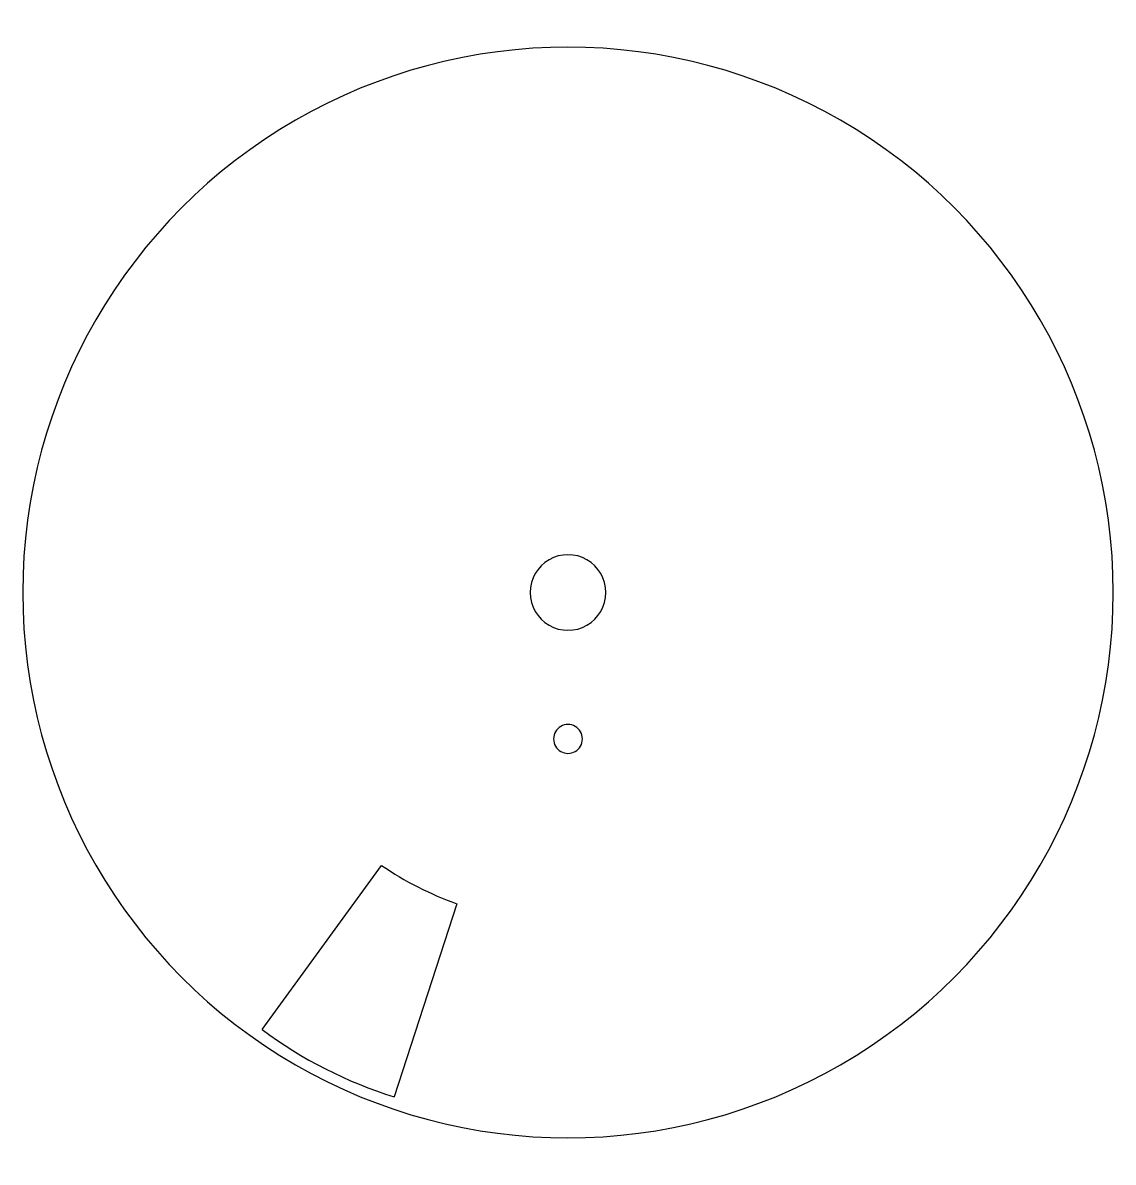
# Model space of a CAD drawing. Extents: x 0.3 to 11.9, y 17.6 to 29.6.
import ezdxf

# ---------------------------------------------------------------- set-up
doc = ezdxf.new("R2010")
doc.units = 0
doc.layers.get('0').update_dxf_attribs({"linetype": 'CONTINUOUS'})

msp = doc.modelspace()

# ---------------------------------------------------------------- linework, layer by layer
at = {"color": 1}
for p, q in [((6.503601, 23.596397), (6.503601, 23.596397)), ((11.878602, 23.596397), (11.878602, 23.596397)), ((6.256601, 22.045997), (6.256601, 22.045997)), ((2.864637, 18.968216), (4.128095, 20.707216)), ((4.927378, 20.299961), (4.263083, 18.255473))]:
    msp.add_line(p, q, dxfattribs=at)
for points in [[(8.991102, 28.597694), (7.20431, 29.629298), (5.002893, 29.629298), (3.216101, 28.597694)], [(3.216101, 28.597694), (1.42931, 27.56609), (0.328601, 25.659606), (0.328601, 23.596397)], [(11.878602, 23.596397), (11.878602, 25.659606), (10.777893, 27.56609), (8.991102, 28.597694)], [(6.303601, 23.942807), (6.179841, 24.01426), (6.027362, 24.01426), (5.903601, 23.942807)], [(5.903601, 23.942807), (5.779841, 23.871354), (5.703601, 23.739303), (5.703601, 23.596397)], [(6.503601, 23.596397), (6.503601, 23.739303), (6.427362, 23.871354), (6.303601, 23.942807)], [(0.328601, 23.596397), (0.328601, 21.533188), (1.42931, 19.626705), (3.216101, 18.5951)], [(5.703601, 23.596397), (5.703601, 23.453491), (5.779841, 23.32144), (5.903601, 23.249987)], [(6.303601, 23.249987), (6.427362, 23.32144), (6.503601, 23.453491), (6.503601, 23.596397)], [(8.991102, 18.5951), (10.777893, 19.626705), (11.878602, 21.533188), (11.878602, 23.596397)], [(5.903601, 23.249987), (6.027362, 23.178534), (6.179841, 23.178534), (6.303601, 23.249987)], [(6.180101, 22.178499), (6.132763, 22.20583), (6.07444, 22.20583), (6.027101, 22.178499)], [(6.027101, 22.178499), (5.979763, 22.151168), (5.950601, 22.100659), (5.950601, 22.045997)], [(6.256601, 22.045997), (6.256601, 22.100659), (6.22744, 22.151168), (6.180101, 22.178499)], [(5.950601, 22.045997), (5.950601, 21.991335), (5.979763, 21.940826), (6.027101, 21.913495)], [(6.180101, 21.913495), (6.22744, 21.940826), (6.256601, 21.991335), (6.256601, 22.045997)], [(6.027101, 21.913495), (6.07444, 21.886164), (6.132763, 21.886164), (6.180101, 21.913495)], [(4.128095, 20.707216), (4.375951, 20.537742), (4.644584, 20.400867), (4.927378, 20.299961)], [(2.864637, 18.968216), (3.286746, 18.652652), (3.759712, 18.411597), (4.263083, 18.255473)], [(3.216101, 18.5951), (5.002893, 17.563496), (7.20431, 17.563496), (8.991102, 18.5951)]]:
    msp.add_open_spline(points, degree=3, dxfattribs=at)

doc.saveas('drawing.dxf')
